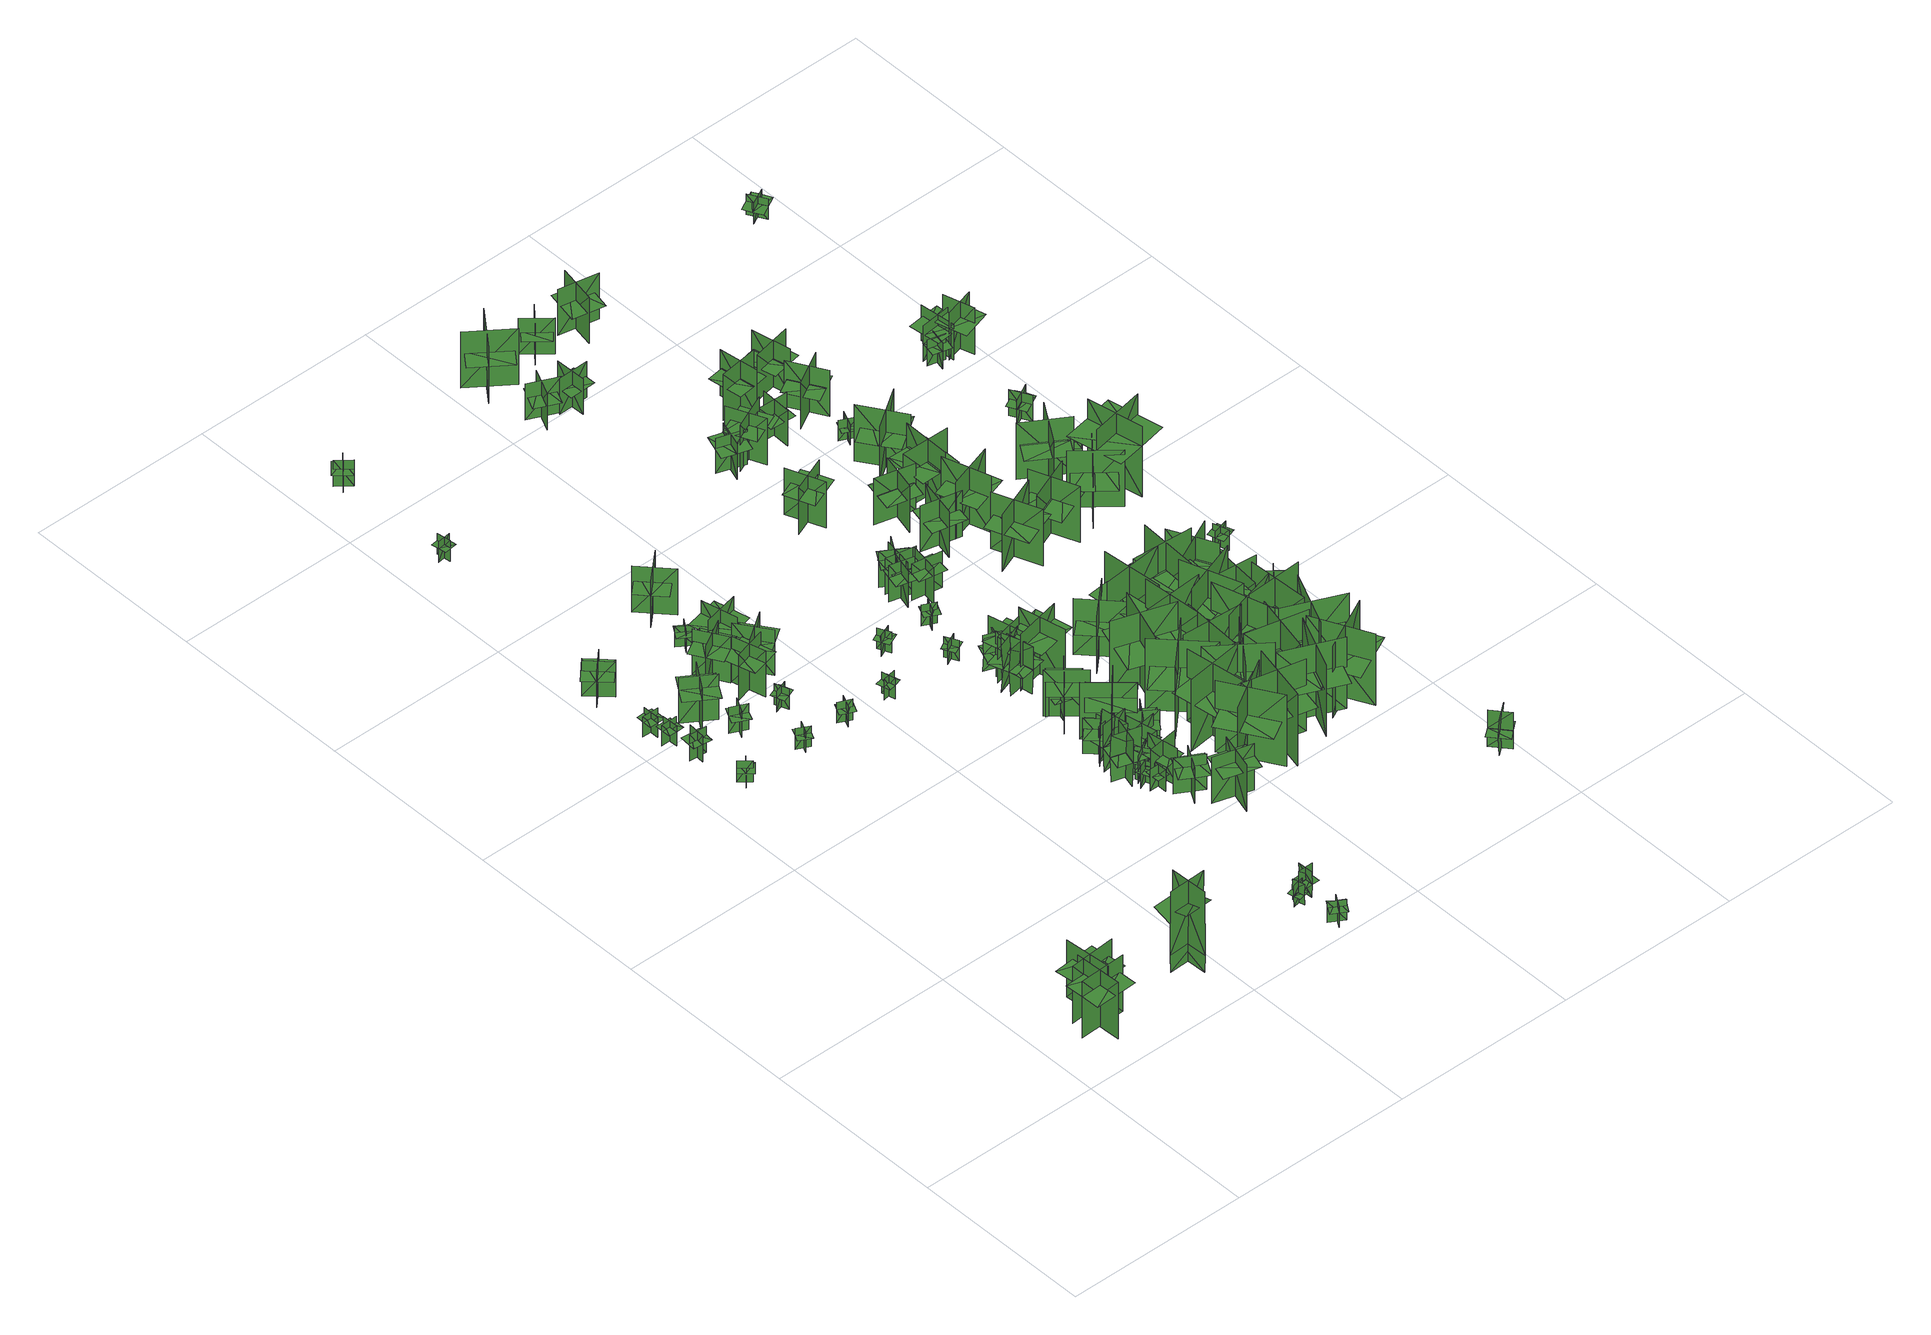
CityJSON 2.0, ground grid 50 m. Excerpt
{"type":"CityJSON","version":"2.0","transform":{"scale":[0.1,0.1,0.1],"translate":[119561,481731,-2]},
"CityObjects":{
"tree1":{"type":"SolitaryVegetationObject","geometry":[{"type":"MultiSurface","lod":"1","boundaries":[[[0,1,2]],[[0,2,3]],[[4,5,6]],[[4,6,7]],[[8,9,10]],[[8,10,11]],[[8,12,13]],[[8,13,9]]]}]},
"tree2":{"type":"SolitaryVegetationObject","geometry":[{"type":"MultiSurface","lod":"1","boundaries":[[[14,15,16]],[[14,16,17]],[[18,19,20]],[[18,20,21]],[[22,23,24]],[[22,24,25]],[[22,26,27]],[[22,27,23]]]}]},
"tree3":{"type":"SolitaryVegetationObject","geometry":[{"type":"MultiSurface","lod":"1","boundaries":[[[28,29,30]],[[28,30,31]],[[32,33,34]],[[32,34,35]],[[36,37,38]],[[36,38,39]],[[36,40,41]],[[36,41,37]]]}]},
"tree4":{"type":"SolitaryVegetationObject","geometry":[{"type":"MultiSurface","lod":"1","boundaries":[[[42,43,44]],[[42,44,45]],[[46,47,48]],[[46,48,49]],[[50,51,47]],[[50,47,46]],[[52,53,43]],[[52,43,42]],[[54,55,56]],[[54,56,57]],[[58,59,60]],[[58,60,61]]]}]},
"tree5":{"type":"SolitaryVegetationObject","geometry":[{"type":"MultiSurface","lod":"1","boundaries":[[[62,63,64]],[[62,64,65]],[[66,67,68]],[[66,68,69]],[[70,71,72]],[[70,72,73]],[[70,74,75]],[[70,75,71]]]}]},
"tree6":{"type":"SolitaryVegetationObject","geometry":[{"type":"MultiSurface","lod":"1","boundaries":[[[76,77,78]],[[76,78,79]],[[80,81,82]],[[80,82,83]],[[84,85,86]],[[84,86,87]],[[84,87,88]],[[84,88,89]]]}]},
"tree7":{"type":"SolitaryVegetationObject","geometry":[{"type":"MultiSurface","lod":"1","boundaries":[[[90,91,92]],[[90,92,93]],[[94,95,96]],[[94,96,97]],[[98,99,100]],[[98,100,101]],[[98,101,102]],[[98,102,103]]]}]},
"tree8":{"type":"SolitaryVegetationObject","geometry":[{"type":"MultiSurface","lod":"1","boundaries":[[[104,105,106]],[[104,106,107]],[[108,109,110]],[[108,110,111]],[[112,113,114]],[[112,114,115]],[[112,115,116]],[[112,116,117]]]}]},
"tree9":{"type":"SolitaryVegetationObject","geometry":[{"type":"MultiSurface","lod":"1","boundaries":[[[118,119,120]],[[118,120,121]],[[122,123,124]],[[122,124,125]],[[126,127,128]],[[126,128,129]],[[126,129,130]],[[126,130,131]]]}]},
"tree10":{"type":"SolitaryVegetationObject","geometry":[{"type":"MultiSurface","lod":"1","boundaries":[[[132,133,134]],[[132,134,135]],[[136,137,138]],[[136,138,139]],[[140,141,142]],[[140,142,143]],[[140,144,145]],[[140,145,141]]]}]},
"tree11":{"type":"SolitaryVegetationObject","geometry":[{"type":"MultiSurface","lod":"1","boundaries":[[[146,147,148]],[[146,148,149]],[[150,151,152]],[[150,152,153]],[[154,155,156]],[[154,156,157]],[[154,158,159]],[[154,159,155]]]}]},
"tree12":{"type":"SolitaryVegetationObject","geometry":[{"type":"MultiSurface","lod":"1","boundaries":[[[160,161,162]],[[160,162,163]],[[164,165,166]],[[164,166,167]],[[168,169,170]],[[168,170,171]],[[168,171,172]],[[168,172,173]]]}]},
"tree13":{"type":"SolitaryVegetationObject","geometry":[{"type":"MultiSurface","lod":"1","boundaries":[[[174,175,176]],[[174,176,177]],[[178,179,180]],[[178,180,181]],[[182,183,184]],[[182,184,185]],[[182,186,187]],[[182,187,183]]]}]},
"tree14":{"type":"SolitaryVegetationObject","geometry":[{"type":"MultiSurface","lod":"1","boundaries":[[[188,189,190]],[[188,190,191]],[[192,193,194]],[[192,194,195]],[[196,197,198]],[[196,198,199]],[[196,199,200]],[[196,200,201]]]}]},
"tree15":{"type":"SolitaryVegetationObject","geometry":[{"type":"MultiSurface","lod":"1","boundaries":[[[202,203,204]],[[202,204,205]],[[206,207,208]],[[206,208,209]],[[210,211,212]],[[210,212,213]],[[210,214,215]],[[210,215,211]]]}]},
"tree16":{"type":"SolitaryVegetationObject","geometry":[{"type":"MultiSurface","lod":"1","boundaries":[[[216,217,218]],[[216,218,219]],[[220,221,222]],[[220,222,223]],[[224,225,226]],[[224,226,227]],[[224,227,228]],[[224,228,229]]]}]},
"tree17":{"type":"SolitaryVegetationObject","geometry":[{"type":"MultiSurface","lod":"1","boundaries":[[[230,231,232]],[[230,232,233]],[[234,235,236]],[[234,236,237]],[[238,239,240]],[[238,240,241]],[[238,242,243]],[[238,243,239]]]}]},
"tree18":{"type":"SolitaryVegetationObject","geometry":[{"type":"MultiSurface","lod":"1","boundaries":[[[244,245,246]],[[244,246,247]],[[248,249,250]],[[248,250,251]],[[252,253,249]],[[252,249,248]],[[254,255,245]],[[254,245,244]],[[244,245,256]],[[244,256,257]],[[244,258,259]],[[244,259,245]]]}]},
"tree19":{"type":"SolitaryVegetationObject","geometry":[{"type":"MultiSurface","lod":"1","boundaries":[[[260,261,262]],[[260,262,263]],[[264,265,266]],[[264,266,267]],[[268,269,270]],[[268,270,271]],[[268,271,272]],[[268,272,273]]]}]},
"tree20":{"type":"SolitaryVegetationObject","geometry":[{"type":"MultiSurface","lod":"1","boundaries":[[[274,275,276]],[[274,276,277]],[[278,279,280]],[[278,280,281]],[[282,283,284]],[[282,284,285]],[[282,285,286]],[[282,286,287]]]}]},
"tree21":{"type":"SolitaryVegetationObject","geometry":[{"type":"MultiSurface","lod":"1","boundaries":[[[288,289,290]],[[288,290,291]],[[292,293,294]],[[292,294,295]],[[296,297,293]],[[296,293,292]],[[298,299,289]],[[298,289,288]],[[288,289,300]],[[288,300,301]],[[288,302,303]],[[288,303,289]]]}]},
"tree22":{"type":"SolitaryVegetationObject","geometry":[{"type":"MultiSurface","lod":"1","boundaries":[[[304,305,306]],[[304,306,307]],[[308,309,310]],[[308,310,311]],[[312,313,314]],[[312,314,315]],[[312,315,316]],[[312,316,317]]]}]},
"tree23":{"type":"SolitaryVegetationObject","geometry":[{"type":"MultiSurface","lod":"1","boundaries":[[[318,319,320]],[[318,320,321]],[[322,323,324]],[[322,324,325]],[[326,327,328]],[[326,328,329]],[[326,329,330]],[[326,330,331]]]}]},
"tree24":{"type":"SolitaryVegetationObject","geometry":[{"type":"MultiSurface","lod":"1","boundaries":[[[332,333,334]],[[332,334,335]],[[336,337,338]],[[336,338,339]],[[340,341,342]],[[340,342,343]],[[340,344,345]],[[340,345,341]]]}]},
"tree25":{"type":"SolitaryVegetationObject","geometry":[{"type":"MultiSurface","lod":"1","boundaries":[[[346,347,348]],[[346,348,349]],[[350,351,352]],[[350,352,353]],[[354,355,356]],[[354,356,357]],[[354,358,359]],[[354,359,355]]]}]},
"tree26":{"type":"SolitaryVegetationObject","geometry":[{"type":"MultiSurface","lod":"1","boundaries":[[[360,361,362]],[[360,362,363]],[[364,365,366]],[[364,366,367]],[[368,369,365]],[[368,365,364]],[[370,371,361]],[[370,361,360]],[[360,361,372]],[[360,372,373]],[[360,374,375]],[[360,375,361]]]}]},
"tree27":{"type":"SolitaryVegetationObject","geometry":[{"type":"MultiSurface","lod":"1","boundaries":[[[376,377,378]],[[376,378,379]],[[380,381,382]],[[380,382,383]],[[384,385,386]],[[384,386,387]],[[384,387,388]],[[384,388,389]]]}]},
"tree28":{"type":"SolitaryVegetationObject","geometry":[{"type":"MultiSurface","lod":"1","boundaries":[[[390,391,392]],[[390,392,393]],[[394,395,396]],[[394,396,397]],[[398,399,400]],[[398,400,401]],[[398,401,402]],[[398,402,403]]]}]},
"tree29":{"type":"SolitaryVegetationObject","geometry":[{"type":"MultiSurface","lod":"1","boundaries":[[[404,405,406]],[[404,406,407]],[[408,409,410]],[[408,410,411]],[[412,413,414]],[[412,414,415]],[[412,415,416]],[[412,416,417]]]}]},
"tree30":{"type":"SolitaryVegetationObject","geometry":[{"type":"MultiSurface","lod":"1","boundaries":[[[418,419,420]],[[418,420,421]],[[422,423,424]],[[422,424,425]],[[426,427,428]],[[426,428,429]],[[426,429,430]],[[426,430,431]]]}]},
"tree31":{"type":"SolitaryVegetationObject","geometry":[{"type":"MultiSurface","lod":"1","boundaries":[[[432,433,434]],[[432,434,435]],[[436,437,438]],[[436,438,439]],[[440,441,437]],[[440,437,436]],[[442,443,433]],[[442,433,432]],[[432,433,444]],[[432,444,445]],[[432,446,447]],[[432,447,433]]]}]},
"tree32":{"type":"SolitaryVegetationObject","geometry":[{"type":"MultiSurface","lod":"1","boundaries":[[[448,449,450]],[[448,450,451]],[[452,453,454]],[[452,454,455]],[[456,457,458]],[[456,458,459]],[[456,459,460]],[[456,460,461]]]}]},
"tree33":{"type":"SolitaryVegetationObject","geometry":[{"type":"MultiSurface","lod":"1","boundaries":[[[462,463,464]],[[462,464,465]],[[466,467,468]],[[466,468,469]],[[470,471,472]],[[470,472,473]],[[470,473,474]],[[470,474,475]]]}]},
"tree34":{"type":"SolitaryVegetationObject","geometry":[{"type":"MultiSurface","lod":"1","boundaries":[[[476,477,478]],[[476,478,479]],[[480,481,482]],[[480,482,483]],[[484,485,481]],[[484,481,480]],[[486,487,477]],[[486,477,476]],[[476,477,488]],[[476,488,489]],[[476,490,491]],[[476,491,477]]]}]},
"tree35":{"type":"SolitaryVegetationObject","geometry":[{"type":"MultiSurface","lod":"1","boundaries":[[[492,493,494]],[[492,494,495]],[[496,497,498]],[[496,498,499]],[[500,501,502]],[[500,502,503]],[[500,503,504]],[[500,504,505]]]}]},
"tree36":{"type":"SolitaryVegetationObject","geometry":[{"type":"MultiSurface","lod":"1","boundaries":[[[506,507,508]],[[506,508,509]],[[510,511,512]],[[510,512,513]],[[514,515,516]],[[514,516,517]],[[514,518,519]],[[514,519,515]]]}]},
"tree37":{"type":"SolitaryVegetationObject","geometry":[{"type":"MultiSurface","lod":"1","boundaries":[[[520,521,522]],[[520,522,523]],[[524,525,526]],[[524,526,527]],[[528,529,530]],[[528,530,531]],[[528,531,532]],[[528,532,533]]]}]},
"tree38":{"type":"SolitaryVegetationObject","geometry":[{"type":"MultiSurface","lod":"1","boundaries":[[[534,535,536]],[[534,536,537]],[[538,539,540]],[[538,540,541]],[[542,543,544]],[[542,544,545]],[[542,546,547]],[[542,547,543]]]}]},
"tree39":{"type":"SolitaryVegetationObject","geometry":[{"type":"MultiSurface","lod":"1","boundaries":[[[548,549,550]],[[548,550,551]],[[552,553,554]],[[552,554,555]],[[556,557,558]],[[556,558,559]],[[556,560,561]],[[556,561,557]]]}]},
"tree40":{"type":"SolitaryVegetationObject","geometry":[{"type":"MultiSurface","lod":"1","boundaries":[[[562,563,564]],[[562,564,565]],[[566,567,568]],[[566,568,569]],[[570,571,572]],[[570,572,573]],[[570,574,575]],[[570,575,571]]]}]},
"tree41":{"type":"SolitaryVegetationObject","geometry":[{"type":"MultiSurface","lod":"1","boundaries":[[[576,577,578]],[[576,578,579]],[[580,581,582]],[[580,582,583]],[[584,585,586]],[[584,586,587]],[[584,587,588]],[[584,588,589]]]}]},
"tree42":{"type":"SolitaryVegetationObject","geometry":[{"type":"MultiSurface","lod":"1","boundaries":[[[590,591,592]],[[590,592,593]],[[594,595,596]],[[594,596,597]],[[598,599,600]],[[598,600,601]],[[598,601,602]],[[598,602,603]]]}]},
"tree43":{"type":"SolitaryVegetationObject","geometry":[{"type":"MultiSurface","lod":"1","boundaries":[[[604,605,606]],[[604,606,607]],[[608,609,610]],[[608,610,611]],[[612,613,614]],[[612,614,615]],[[612,615,616]],[[612,616,617]]]}]},
"tree44":{"type":"SolitaryVegetationObject","geometry":[{"type":"MultiSurface","lod":"1","boundaries":[[[618,619,620]],[[618,620,621]],[[622,623,624]],[[622,624,625]],[[626,627,623]],[[626,623,622]],[[628,629,619]],[[628,619,618]],[[618,619,630]],[[618,630,631]],[[618,632,633]],[[618,633,619]]]}]},
"tree45":{"type":"SolitaryVegetationObject","geometry":[{"type":"MultiSurface","lod":"1","boundaries":[[[634,635,636]],[[634,636,637]],[[638,639,640]],[[638,640,641]],[[642,643,644]],[[642,644,645]],[[642,646,647]],[[642,647,643]]]}]},
"tree46":{"type":"SolitaryVegetationObject","geometry":[{"type":"MultiSurface","lod":"1","boundaries":[[[648,649,650]],[[648,650,651]],[[652,653,654]],[[652,654,655]],[[656,657,653]],[[656,653,652]],[[658,659,649]],[[658,649,648]],[[648,649,660]],[[648,660,661]],[[648,662,663]],[[648,663,649]]]}]},
"tree47":{"type":"SolitaryVegetationObject","geometry":[{"type":"MultiSurface","lod":"1","boundaries":[[[664,665,666]],[[664,666,667]],[[668,669,670]],[[668,670,671]],[[672,673,669]],[[672,669,668]],[[674,675,665]],[[674,665,664]],[[664,665,676]],[[664,676,677]],[[664,678,679]],[[664,679,665]]]}]},
"tree48":{"type":"SolitaryVegetationObject","geometry":[{"type":"MultiSurface","lod":"1","boundaries":[[[680,681,682]],[[680,682,683]],[[684,685,686]],[[684,686,687]],[[688,689,690]],[[688,690,691]],[[688,691,692]],[[688,692,693]]]}]},
"tree49":{"type":"SolitaryVegetationObject","geometry":[{"type":"MultiSurface","lod":"1","boundaries":[[[694,695,696]],[[694,696,697]],[[698,699,700]],[[698,700,701]],[[702,703,704]],[[702,704,705]],[[702,705,706]],[[702,706,707]]]}]},
"tree50":{"type":"SolitaryVegetationObject","geometry":[{"type":"MultiSurface","lod":"1","boundaries":[[[708,709,710]],[[708,710,711]],[[712,713,714]],[[712,714,715]],[[716,717,718]],[[716,718,719]],[[716,720,721]],[[716,721,717]]]}]},
"tree51":{"type":"SolitaryVegetationObject","geometry":[{"type":"MultiSurface","lod":"1","boundaries":[[[722,723,724]],[[722,724,725]],[[726,727,728]],[[726,728,729]],[[730,731,732]],[[730,732,733]],[[730,734,735]],[[730,735,731]]]}]},
"tree52":{"type":"SolitaryVegetationObject","geometry":[{"type":"MultiSurface","lod":"1","boundaries":[[[736,737,738]],[[736,738,739]],[[740,741,742]],[[740,742,743]],[[744,745,746]],[[744,746,747]],[[744,748,749]],[[744,749,745]]]}]},
"tree53":{"type":"SolitaryVegetationObject","geometry":[{"type":"MultiSurface","lod":"1","boundaries":[[[750,751,752]],[[750,752,753]],[[754,755,756]],[[754,756,757]],[[758,759,760]],[[758,760,761]],[[758,762,763]],[[758,763,759]]]}]},
"tree54":{"type":"SolitaryVegetationObject","geometry":[{"type":"MultiSurface","lod":"1","boundaries":[[[764,765,766]],[[764,766,767]],[[768,769,770]],[[768,770,771]],[[772,773,774]],[[772,774,775]],[[772,776,777]],[[772,777,773]]]}]},
"tree55":{"type":"SolitaryVegetationObject","geometry":[{"type":"MultiSurface","lod":"1","boundaries":[[[778,779,780]],[[778,780,781]],[[782,783,784]],[[782,784,785]],[[786,787,788]],[[786,788,789]],[[786,790,791]],[[786,791,787]]]}]},
"tree56":{"type":"SolitaryVegetationObject","geometry":[{"type":"MultiSurface","lod":"1","boundaries":[[[792,793,794]],[[792,794,795]],[[796,797,798]],[[796,798,799]],[[800,801,802]],[[800,802,803]],[[800,804,805]],[[800,805,801]]]}]},
"tree57":{"type":"SolitaryVegetationObject","geometry":[{"type":"MultiSurface","lod":"1","boundaries":[[[806,807,808]],[[806,808,809]],[[810,811,812]],[[810,812,813]],[[814,815,816]],[[814,816,817]],[[814,818,819]],[[814,819,815]]]}]},
"tree58":{"type":"SolitaryVegetationObject","geometry":[{"type":"MultiSurface","lod":"1","boundaries":[[[820,821,822]],[[820,822,823]],[[824,825,826]],[[824,826,827]],[[828,829,830]],[[828,830,831]],[[828,832,833]],[[828,833,829]]]}]},
"tree59":{"type":"SolitaryVegetationObject","geometry":[{"type":"MultiSurface","lod":"1","boundaries":[[[834,835,836]],[[834,836,837]],[[838,839,840]],[[838,840,841]],[[842,843,844]],[[842,844,845]],[[842,846,847]],[[842,847,843]]]}]},
"tree60":{"type":"SolitaryVegetationObject","geometry":[{"type":"MultiSurface","lod":"1","boundaries":[[[848,849,850]],[[848,850,851]],[[852,853,854]],[[852,854,855]],[[856,857,858]],[[856,858,859]],[[856,860,861]],[[856,861,857]]]}]},
"tree61":{"type":"SolitaryVegetationObject","geometry":[{"type":"MultiSurface","lod":"1","boundaries":[[[862,863,864]],[[862,864,865]],[[866,867,868]],[[866,868,869]],[[870,871,872]],[[870,872,873]],[[870,874,875]],[[870,875,871]]]}]},
"tree62":{"type":"SolitaryVegetationObject","geometry":[{"type":"MultiSurface","lod":"1","boundaries":[[[876,877,878]],[[876,878,879]],[[880,881,882]],[[880,882,883]],[[884,885,886]],[[884,886,887]],[[884,888,889]],[[884,889,885]]]}]},
"tree63":{"type":"SolitaryVegetationObject","geometry":[{"type":"MultiSurface","lod":"1","boundaries":[[[890,891,892]],[[890,892,893]],[[894,895,896]],[[894,896,897]],[[898,899,900]],[[898,900,901]],[[898,902,903]],[[898,903,899]]]}]},
"tree64":{"type":"SolitaryVegetationObject","geometry":[{"type":"MultiSurface","lod":"1","boundaries":[[[904,905,906]],[[904,906,907]],[[908,909,910]],[[908,910,911]],[[912,913,914]],[[912,914,915]],[[912,916,917]],[[912,917,913]]]}]},
"tree65":{"type":"SolitaryVegetationObject","geometry":[{"type":"MultiSurface","lod":"1","boundaries":[[[918,919,920]],[[918,920,921]],[[922,923,924]],[[922,924,925]],[[926,927,928]],[[926,928,929]],[[926,930,931]],[[926,931,927]]]}]},
"tree66":{"type":"SolitaryVegetationObject","geometry":[{"type":"MultiSurface","lod":"1","boundaries":[[[932,933,934]],[[932,934,935]],[[936,937,938]],[[936,938,939]],[[940,941,942]],[[940,942,943]],[[940,944,945]],[[940,945,941]]]}]},
"tree67":{"type":"SolitaryVegetationObject","geometry":[{"type":"MultiSurface","lod":"1","boundaries":[[[946,947,948]],[[946,948,949]],[[950,951,952]],[[950,952,953]],[[954,955,956]],[[954,956,957]],[[954,958,959]],[[954,959,955]]]}]},
"tree68":{"type":"SolitaryVegetationObject","geometry":[{"type":"MultiSurface","lod":"1","boundaries":[[[960,961,962]],[[960,962,963]],[[964,965,966]],[[964,966,967]],[[968,969,970]],[[968,970,971]],[[968,972,973]],[[968,973,969]]]}]},
"tree69":{"type":"SolitaryVegetationObject","geometry":[{"type":"MultiSurface","lod":"1","boundaries":[[[974,975,976]],[[974,976,977]],[[978,979,980]],[[978,980,981]],[[982,983,984]],[[982,984,985]],[[982,986,987]],[[982,987,983]]]}]},
"tree70":{"type":"SolitaryVegetationObject","geometry":[{"type":"MultiSurface","lod":"1","boundaries":[[[988,989,990]],[[988,990,991]],[[992,993,994]],[[992,994,995]],[[996,997,998]],[[996,998,999]],[[996,1000,1001]],[[996,1001,997]]]}]},
"tree71":{"type":"SolitaryVegetationObject","geometry":[{"type":"MultiSurface","lod":"1","boundaries":[[[1002,1003,1004]],[[1002,1004,1005]],[[1006,1007,1008]],[[1006,1008,1009]],[[1010,1011,1012]],[[1010,1012,1013]],[[1010,1014,1015]],[[1010,1015,1011]]]}]},
"tree72":{"type":"SolitaryVegetationObject","geometry":[{"type":"MultiSurface","lod":"1","boundaries":[[[1016,1017,1018]],[[1016,1018,1019]],[[1020,1021,1022]],[[1020,1022,1023]],[[1024,1025,1026]],[[1024,1026,1027]],[[1024,1027,1028]],[[1024,1028,1029]]]}]},
"tree73":{"type":"SolitaryVegetationObject","geometry":[{"type":"MultiSurface","lod":"1","boundaries":[[[1030,1031,1032]],[[1030,1032,1033]],[[1034,1035,1036]],[[1034,1036,1037]],[[1038,1039,1040]],[[1038,1040,1041]],[[1038,1042,1043]],[[1038,1043,1039]]]}]},
"tree74":{"type":"SolitaryVegetationObject","geometry":[{"type":"MultiSurface","lod":"1","boundaries":[[[1044,1045,1046]],[[1044,1046,1047]],[[1048,1049,1050]],[[1048,1050,1051]],[[1052,1053,1054]],[[1052,1054,1055]],[[1052,1056,1057]],[[1052,1057,1053]]]}]},
"tree75":{"type":"SolitaryVegetationObject","geometry":[{"type":"MultiSurface","lod":"1","boundaries":[[[1058,1059,1060]],[[1058,1060,1061]],[[1062,1063,1064]],[[1062,1064,1065]],[[1066,1067,1068]],[[1066,1068,1069]],[[1066,1070,1071]],[[1066,1071,1067]]]}]},
"tree76":{"type":"SolitaryVegetationObject","geometry":[{"type":"MultiSurface","lod":"1","boundaries":[[[1072,1073,1074]],[[1072,1074,1075]],[[1076,1077,1078]],[[1076,1078,1079]],[[1080,1081,1082]],[[1080,1082,1083]],[[1080,1084,1085]],[[1080,1085,1081]]]}]},
"tree77":{"type":"SolitaryVegetationObject","geometry":[{"type":"MultiSurface","lod":"1","boundaries":[[[1086,1087,1088]],[[1086,1088,1089]],[[1090,1091,1092]],[[1090,1092,1093]],[[1094,1095,1096]],[[1094,1096,1097]],[[1094,1098,1099]],[[1094,1099,1095]]]}]},
"tree78":{"type":"SolitaryVegetationObject","geometry":[{"type":"MultiSurface","lod":"1","boundaries":[[[1100,1101,1102]],[[1100,1102,1103]],[[1104,1105,1106]],[[1104,1106,1107]],[[1108,1109,1110]],[[1108,1110,1111]],[[1108,1112,1113]],[[1108,1113,1109]]]}]},
"tree79":{"type":"SolitaryVegetationObject","geometry":[{"type":"MultiSurface","lod":"1","boundaries":[[[1114,1115,1116]],[[1114,1116,1117]],[[1118,1119,1120]],[[1118,1120,1121]],[[1122,1123,1124]],[[1122,1124,1125]],[[1122,1126,1127]],[[1122,1127,1123]]]}]},
"tree80":{"type":"SolitaryVegetationObject","geometry":[{"type":"MultiSurface","lod":"1","boundaries":[[[1128,1129,1130]],[[1128,1130,1131]],[[1132,1133,1134]],[[1132,1134,1135]],[[1136,1137,1138]],[[1136,1138,1139]],[[1136,1140,1141]],[[1136,1141,1137]]]}]},
"tree81":{"type":"SolitaryVegetationObject","geometry":[{"type":"MultiSurface","lod":"1","boundaries":[[[1142,1143,1144]],[[1142,1144,1145]],[[1146,1147,1148]],[[1146,1148,1149]],[[1150,1151,1152]],[[1150,1152,1153]],[[1150,1154,1155]],[[1150,1155,1151]]]}]},
"tree82":{"type":"SolitaryVegetationObject","geometry":[{"type":"MultiSurface","lod":"1","boundaries":[[[1156,1157,1158]],[[1156,1158,1159]],[[1160,1161,1162]],[[1160,1162,1163]],[[1164,1165,1161]],[[1164,1161,1160]],[[1166,1167,1157]],[[1166,1157,1156]],[[1156,1157,1168]],[[1156,1168,1169]],[[1156,1170,1171]],[[1156,1171,1157]]]}]},
"tree83":{"type":"SolitaryVegetationObject","geometry":[{"type":"MultiSurface","lod":"1","boundaries":[[[1172,1173,1174]],[[1172,1174,1175]],[[1176,1177,1178]],[[1176,1178,1179]],[[1180,1181,1182]],[[1180,1182,1183]],[[1180,1184,1185]],[[1180,1185,1181]]]}]},
"tree84":{"type":"SolitaryVegetationObject","geometry":[{"type":"MultiSurface","lod":"1","boundaries":[[[1186,1187,1188]],[[1186,1188,1189]],[[1190,1191,1192]],[[1190,1192,1193]],[[1194,1195,1196]],[[1194,1196,1197]],[[1194,1198,1199]],[[1194,1199,1195]]]}]},
"tree85":{"type":"SolitaryVegetationObject","geometry":[{"type":"MultiSurface","lod":"1","boundaries":[[[1200,1201,1202]],[[1200,1202,1203]],[[1204,1205,1206]],[[1204,1206,1207]],[[1208,1209,1210]],[[1208,1210,1211]],[[1208,1212,1213]],[[1208,1213,1209]]]}]},
"tree86":{"type":"SolitaryVegetationObject","geometry":[{"type":"MultiSurface","lod":"1","boundaries":[[[1214,1215,1216]],[[1214,1216,1217]],[[1218,1219,1220]],[[1218,1220,1221]],[[1222,1223,1224]],[[1222,1224,1225]],[[1222,1226,1227]],[[1222,1227,1223]]]}]},
"tree87":{"type":"SolitaryVegetationObject","geometry":[{"type":"MultiSurface","lod":"1","boundaries":[[[1228,1229,1230]],[[1228,1230,1231]],[[1232,1233,1234]],[[1232,1234,1235]],[[1236,1237,1238]],[[1236,1238,1239]],[[1236,1240,1241]],[[1236,1241,1237]]]}]},
"tree88":{"type":"SolitaryVegetationObject","geometry":[{"type":"MultiSurface","lod":"1","boundaries":[[[1242,1243,1244]],[[1242,1244,1245]],[[1246,1247,1248]],[[1246,1248,1249]],[[1250,1251,1252]],[[1250,1252,1253]],[[1250,1254,1255]],[[1250,1255,1251]]]}]},
"tree89":{"type":"SolitaryVegetationObject","geometry":[{"type":"MultiSurface","lod":"1","boundaries":[[[1256,1257,1258]],[[1256,1258,1259]],[[1260,1261,1262]],[[1260,1262,1263]],[[1264,1265,1266]],[[1264,1266,1267]],[[1264,1268,1269]],[[1264,1269,1265]]]}]},
"tree90":{"type":"SolitaryVegetationObject","geometry":[{"type":"MultiSurface","lod":"1","boundaries":[[[1270,1271,1272]],[[1270,1272,1273]],[[1274,1275,1276]],[[1274,1276,1277]],[[1278,1279,1280]],[[1278,1280,1281]],[[1278,1282,1283]],[[1278,1283,1279]]]}]},
"tree91":{"type":"SolitaryVegetationObject","geometry":[{"type":"MultiSurface","lod":"1","boundaries":[[[1284,1285,1286]],[[1284,1286,1287]],[[1288,1289,1290]],[[1288,1290,1291]],[[1292,1293,1294]],[[1292,1294,1295]],[[1292,1296,1297]],[[1292,1297,1293]]]}]},
"tree92":{"type":"SolitaryVegetationObject","geometry":[{"type":"MultiSurface","lod":"1","boundaries":[[[1298,1299,1300]],[[1298,1300,1301]],[[1302,1303,1304]],[[1302,1304,1305]],[[1306,1307,1308]],[[1306,1308,1309]],[[1306,1310,1311]],[[1306,1311,1307]]]}]},
"tree93":{"type":"SolitaryVegetationObject","geometry":[{"type":"MultiSurface","lod":"1","boundaries":[[[1312,1313,1314]],[[1312,1314,1315]],[[1316,1317,1318]],[[1316,1318,1319]],[[1320,1321,1322]],[[1320,1322,1323]],[[1320,1324,1325]],[[1320,1325,1321]]]}]},
"tree94":{"type":"SolitaryVegetationObject","geometry":[{"type":"MultiSurface","lod":"1","boundaries":[[[1326,1327,1328]],[[1326,1328,1329]],[[1330,1331,1332]],[[1330,1332,1333]],[[1334,1335,1336]],[[1334,1336,1337]],[[1334,1338,1339]],[[1334,1339,1335]]]}]},
"tree95":{"type":"SolitaryVegetationObject","geometry":[{"type":"MultiSurface","lod":"1","boundaries":[[[1340,1341,1342]],[[1340,1342,1343]],[[1344,1345,1346]],[[1344,1346,1347]],[[1348,1349,1350]],[[1348,1350,1351]],[[1348,1352,1353]],[[1348,1353,1349]]]}]},
"tree96":{"type":"SolitaryVegetationObject","geometry":[{"type":"MultiSurface","lod":"1","boundaries":[[[1354,1355,1356]],[[1354,1356,1357]],[[1358,1359,1360]],[[1358,1360,1361]],[[1362,1363,1364]],[[1362,1364,1365]],[[1362,1366,1367]],[[1362,1367,1363]]]}]},
"tree97":{"type":"SolitaryVegetationObject","geometry":[{"type":"MultiSurface","lod":"1","boundaries":[[[1368,1369,1370]],[[1368,1370,1371]],[[1372,1373,1374]],[[1372,1374,1375]],[[1376,1377,1378]],[[1376,1378,1379]],[[1376,1379,1380]],[[1376,1380,1381]]]}]},
"tree98":{"type":"SolitaryVegetationObject","geometry":[{"type":"MultiSurface","lod":"1","boundaries":[[[1382,1383,1384]],[[1382,1384,1385]],[[1386,1387,1388]],[[1386,1388,1389]],[[1390,1391,1392]],[[1390,1392,1393]],[[1390,1394,1395]],[[1390,1395,1391]]]}]},
"tree99":{"type":"SolitaryVegetationObject","geometry":[{"type":"MultiSurface","lod":"1","boundaries":[[[1396,1397,1398]],[[1396,1398,1399]],[[1400,1401,1402]],[[1400,1402,1403]],[[1404,1405,1406]],[[1404,1406,1407]],[[1404,1408,1409]],[[1404,1409,1405]]]}]},
"tree100":{"type":"SolitaryVegetationObject","geometry":[{"type":"MultiSurface","lod":"1","boundaries":[[[1410,1411,1412]],[[1410,1412,1413]],[[1414,1415,1416]],[[1414,1416,1417]],[[1418,1419,1420]],[[1418,1420,1421]],[[1418,1421,1422]],[[1418,1422,1423]]]}]},
"tree101":{"type":"SolitaryVegetationObject","geometry":[{"type":"MultiSurface","lod":"1","boundaries":[[[1424,1425,1426]],[[1424,1426,1427]],[[1428,1429,1430]],[[1428,1430,1431]],[[1432,1433,1434]],[[1432,1434,1435]],[[1432,1436,1437]],[[1432,1437,1433]]]}]},
"tree102":{"type":"SolitaryVegetationObject","geometry":[{"type":"MultiSurface","lod":"1","boundaries":[[[1438,1439,1440]],[[1438,1440,1441]],[[1442,1443,1444]],[[1442,1444,1445]],[[1446,1447,1448]],[[1446,1448,1449]],[[1446,1449,1450]],[[1446,1450,1451]]]}]},
"tree103":{"type":"SolitaryVegetationObject","geometry":[{"type":"MultiSurface","lod":"1","boundaries":[[[1452,1453,1454]],[[1452,1454,1455]],[[1456,1457,1458]],[[1456,1458,1459]],[[1460,1461,1462]],[[1460,1462,1463]],[[1460,1461,1464]],[[1460,1464,1465]]]}]},
"tree104":{"type":"SolitaryVegetationObject","geometry":[{"type":"MultiSurface","lod":"1","boundaries":[[[1466,1467,1468]],[[1466,1468,1469]],[[1470,1471,1472]],[[1470,1472,1473]],[[1474,1475,1476]],[[1474,1476,1477]],[[1474,1475,1478]],[[1474,1478,1479]]]}]},
"tree105":{"type":"SolitaryVegetationObject","geometry":[{"type":"MultiSurface","lod":"1","boundaries":[[[1480,1481,1482]],[[1480,1482,1483]],[[1484,1485,1486]],[[1484,1486,1487]],[[1488,1489,1490]],[[1488,1490,1491]],[[1488,1492,1493]],[[1488,1493,1489]]]}]},
"tree106":{"type":"SolitaryVegetationObject","geometry":[{"type":"MultiSurface","lod":"1","boundaries":[[[1494,1495,1496]],[[1494,1496,1497]],[[1498,1499,1500]],[[1498,1500,1501]],[[1502,1503,1504]],[[1502,1504,1505]],[[1502,1505,1506]],[[1502,1506,1507]]]}]},
"tree107":{"type":"SolitaryVegetationObject","geometry":[{"type":"MultiSurface","lod":"1","boundaries":[[[1508,1509,1510]],[[1508,1510,1511]],[[1512,1513,1514]],[[1512,1514,1515]],[[1516,1517,1518]],[[1516,1518,1519]],[[1516,1520,1521]],[[1516,1521,1517]]]}]},
"tree108":{"type":"SolitaryVegetationObject","geometry":[{"type":"MultiSurface","lod":"1","boundaries":[[[1522,1523,1524]],[[1522,1524,1525]],[[1526,1527,1528]],[[1526,1528,1529]],[[1530,1531,1532]],[[1530,1532,1533]],[[1530,1533,1534]],[[1530,1534,1535]]]}]}
},
"vertices":[
[229,144,3],[100,139,3],[100,139,175],[229,144,175],[154,213,3],[159,83,3],[159,83,175],[154,213,175],[218,144,130],[100,139,130],[102,88,130],[220,92,130],[216,195,130],[98,190,130],
[248,203,1],[119,192,1],[119,192,174],[248,203,174],[169,268,1],[180,139,1],[180,139,174],[169,268,174],[237,202,129],[119,192,129],[123,140,129],[242,151,129],[232,253,129],[114,243,129],
[97,1301,13],[125,1276,13],[125,1276,76],[97,1301,76],[99,1272,13],[124,1300,13],[124,1300,76],[99,1272,76],[99,1272,56],[124,1300,56],[109,1314,56],[83,1286,56],[114,1258,56],[140,1286,56],
[396,168,58],[500,173,58],[500,171,252],[396,167,252],[454,115,58],[449,219,58],[449,219,252],[453,115,252],[453,115,6],[449,219,6],[396,167,6],[500,171,6],[396,167,153],[500,172,153],[498,225,171],[394,220,171],[486,171,183],[408,167,183],[410,128,194],[488,132,194],
[112,1421,14],[65,1425,14],[65,1425,93],[112,1421,93],[89,1449,14],[84,1402,14],[84,1402,93],[89,1449,93],[89,1449,67],[84,1402,67],[110,1399,67],[115,1447,67],[63,1451,67],[59,1404,67],
[94,1503,17],[50,1502,17],[50,1502,79],[94,1503,79],[73,1523,17],[74,1479,17],[74,1479,79],[73,1523,79],[73,1523,61],[51,1523,61],[52,1479,61],[74,1479,61],[96,1479,61],[95,1524,61],
[82,1551,19],[37,1552,19],[37,1552,80],[82,1551,80],[61,1573,19],[61,1528,19],[61,1528,80],[61,1573,80],[61,1573,63],[39,1573,63],[38,1528,63],[61,1528,63],[83,1528,63],[83,1572,63],
[30,1750,17],[84,1695,17],[84,1695,124],[30,1750,124],[29,1698,17],[84,1753,17],[84,1753,124],[29,1698,124],[29,1698,94],[57,1671,94],[111,1725,94],[84,1753,94],[57,1780,94],[2,1725,94],
[197,1549,14],[146,1472,14],[146,1472,153],[197,1549,153],[131,1535,14],[208,1484,14],[208,1484,153],[131,1535,153],[131,1535,117],[107,1498,117],[184,1447,117],[208,1484,117],[232,1521,117],[155,1572,117],
[228,1446,14],[206,1404,14],[206,1404,93],[228,1446,93],[193,1435,14],[236,1414,14],[236,1414,93],[193,1435,93],[193,1435,67],[236,1414,67],[247,1437,67],[205,1458,67],[182,1412,67],[224,1390,67],
[296,1303,13],[279,1270,13],[279,1270,76],[296,1303,76],[269,1294,13],[302,1277,13],[302,1277,76],[269,1294,76],[269,1294,56],[302,1277,56],[312,1295,56],[278,1313,56],[259,1276,56],[293,1258,56],
[266,1638,14],[312,1558,14],[312,1558,153],[266,1638,153],[249,1573,14],[329,1619,14],[329,1619,153],[249,1573,153],[249,1573,117],[271,1535,117],[351,1581,117],[329,1619,117],[307,1658,117],[227,1612,117],
[322,1415,14],[358,1427,14],[358,1427,77],[322,1415,77],[349,1402,14],[336,1438,14],[336,1438,77],[349,1402,77],[349,1402,57],[336,1438,57],[317,1431,57],[329,1395,57],[368,1409,57],[356,1445,57],
[374,1526,14],[285,1502,14],[285,1502,153],[374,1526,153],[315,1559,14],[339,1470,14],[339,1470,153],[315,1559,153],[315,1559,117],[273,1548,117],[297,1459,117],[339,1470,117],[382,1482,117],[358,1571,117],
[397,1295,15],[431,1279,15],[431,1279,78],[397,1295,78],[407,1268,15],[424,1302,15],[424,1302,78],[407,1268,78],[407,1268,57],[424,1302,57],[405,1311,57],[388,1277,57],[426,1259,57],[442,1293,57],
[809,29,9],[771,53,9],[771,53,71],[809,29,71],[802,58,9],[779,21,9],[779,21,71],[802,58,71],[802,58,54],[784,70,54],[760,32,54],[779,21,54],[798,9,54],[821,46,54],
[111,2327,16],[116,2289,16],[116,2289,79],[111,2327,79],[94,2304,16],[131,2309,16],[131,2309,79],[94,2304,79],[94,2304,58],[131,2309,58],[129,2329,58],[91,2324,58],[97,2283,58],[134,2288,58],
[747,139,45],[780,146,45],[777,163,45],[744,156,45],[760,159,45],[767,126,45],[769,126,76],[762,159,76],[762,159,14],[769,126,14],[747,138,14],[781,144,14],[780,146,76],[747,139,76],[751,122,45],[784,129,45],
[306,1702,15],[331,1739,15],[331,1739,77],[306,1702,77],[335,1708,15],[298,1733,15],[298,1733,77],[335,1708,77],[335,1708,60],[348,1726,60],[311,1751,60],[298,1733,60],[286,1714,60],[323,1690,60],
[337,1523,14],[419,1579,14],[419,1579,152],[337,1523,152],[402,1510,14],[346,1593,14],[346,1593,152],[402,1510,152],[402,1510,113],[443,1538,113],[387,1621,113],[346,1593,113],[305,1565,113],[361,1482,113],
[821,158,51],[779,157,51],[779,135,51],[822,136,51],[801,136,51],[800,178,51],[798,178,90],[799,136,90],[799,136,12],[798,178,12],[821,159,12],[779,158,12],[779,157,90],[821,158,90],[821,179,51],[778,178,51],
[313,1636,13],[410,1657,13],[410,1657,152],[313,1636,152],[368,1599,13],[347,1697,13],[347,1697,152],[368,1599,152],[368,1599,113],[417,1610,113],[396,1707,113],[347,1697,113],[299,1686,113],[320,1589,113],
[305,1885,16],[376,1808,16],[376,1808,156],[305,1885,156],[302,1818,16],[302,1818,156],[380,1888,156],[380,1888,16],[302,1818,112],[332,1786,112],[394,1842,112],[364,1874,112],[335,1907,112],[273,1850,112],
[126,2624,17],[90,2655,17],[90,2655,96],[126,2624,96],[123,2660,17],[92,2624,17],[92,2624,96],[123,2660,96],[123,2660,70],[92,2624,70],[111,2607,70],[143,2643,70],[104,2677,70],[72,2642,70],
[568,1290,13],[531,1282,13],[531,1282,76],[568,1290,76],[543,1305,13],[552,1268,13],[552,1268,76],[543,1305,76],[543,1305,55],[552,1268,55],[572,1273,55],[563,1310,55],[523,1301,55],[532,1264,55],
[774,760,83],[753,687,83],[791,676,83],[812,749,83],[801,714,83],[727,736,83],[726,731,153],[799,710,153],[799,710,13],[726,731,13],[771,761,13],[750,688,13],[753,687,153],[774,760,153],[737,771,83],[716,698,83],
[760,670,13],[805,689,13],[805,689,79],[760,670,79],[792,657,13],[772,702,13],[772,702,79],[792,657,79],[790,662,54],[809,670,54],[795,702,54],[776,694,54],[757,686,54],[771,654,54],
[793,671,16],[793,622,16],[793,622,81],[793,671,81],[768,647,16],[817,646,16],[817,646,81],[768,647,81],[774,646,56],[774,626,56],[808,626,56],[809,646,56],[809,666,56],[774,667,56],
[767,685,14],[819,718,14],[819,718,96],[767,685,96],[810,676,14],[777,728,14],[777,728,96],[810,676,96],[806,682,65],[828,695,65],[804,732,65],[783,718,65],[761,705,65],[784,668,65],
[864,562,19],[797,601,19],[797,601,127],[864,562,127],[851,612,19],[812,545,19],[812,545,127],[851,612,127],[851,612,97],[818,631,97],[779,564,97],[812,545,97],[846,525,97],[885,592,97],
[736,770,83],[811,780,83],[806,819,84],[731,809,84],[767,812,83],[777,737,83],[782,737,153],[772,813,153],[772,813,13],[782,737,13],[736,767,13],[812,777,13],[811,780,153],[736,770,153],[741,731,84],[817,741,84],
[795,789,14],[741,845,14],[741,845,122],[795,789,122],[796,841,14],[741,787,14],[741,787,122],[796,841,122],[796,841,91],[769,869,91],[714,815,91],[741,787,91],[767,759,91],[823,813,91],
[815,739,14],[763,772,14],[763,772,96],[815,739,96],[805,781,14],[772,729,14],[772,729,96],[805,781,96],[801,775,65],[780,789,65],[756,752,65],[778,739,65],[799,725,65],[823,762,65],
[747,797,69],[805,809,69],[799,839,69],[741,828,69],[769,832,69],[780,774,69],[784,774,124],[772,833,124],[772,833,15],[784,774,15],[747,795,15],[805,806,15],[805,809,124],[747,797,124],[752,768,69],[811,779,69],
[827,620,13],[814,705,13],[814,705,128],[827,620,128],[863,669,13],[778,656,13],[778,656,128],[863,669,128],[853,668,84],[848,703,84],[788,693,84],[793,658,84],[799,623,84],[859,633,84],
[839,518,20],[942,488,20],[942,488,161],[839,518,161],[880,445,20],[910,547,20],[910,547,161],[880,445,161],[848,516,124],[942,488,124],[953,529,124],[860,556,124],[836,475,124],[930,448,124],
[816,780,13],[832,695,13],[832,695,128],[816,780,128],[782,730,13],[866,745,13],[866,745,128],[782,730,128],[791,731,85],[798,696,85],[858,707,85],[851,742,85],[845,777,85],[785,766,85],
[634,1422,15],[650,1388,15],[650,1388,78],[634,1422,78],[624,1395,15],[659,1411,15],[659,1411,78],[624,1395,78],[624,1395,57],[659,1411,57],[650,1430,57],[616,1414,57],[633,1376,57],[668,1392,57],
[772,888,12],[867,799,12],[867,799,184],[772,888,184],[776,785,12],[865,880,12],[865,880,184],[776,785,184],[780,880,139],[867,799,139],[902,836,139],[815,918,139],[745,842,139],[832,761,139],
[756,924,13],[827,1003,13],[827,1003,154],[756,924,154],[840,928,13],[761,1000,13],[761,1000,154],[840,928,154],[762,931,117],[827,1003,117],[796,1031,117],[731,959,117],[793,902,117],[858,974,117],
[784,956,15],[800,1015,15],[800,1015,97],[784,956,97],[822,978,15],[762,993,15],[762,993,97],[822,978,97],[815,979,66],[822,1004,66],[780,1015,66],[773,990,66],[767,966,66],[808,955,66],
[828,795,14],[890,749,14],[890,749,122],[828,795,122],[836,744,14],[881,807,14],[881,807,122],[836,744,122],[836,744,92],[867,721,92],[913,784,92],[881,807,92],[850,829,92],[804,767,92],
[781,982,15],[824,1006,15],[824,1006,81],[781,982,81],[815,973,15],[791,1016,15],[791,1016,81],[815,973,81],[812,978,56],[830,988,56],[813,1018,56],[795,1008,56],[777,998,56],[794,968,56],
[794,1096,84],[769,1169,84],[732,1156,85],[756,1084,85],[746,1119,84],[818,1143,84],[817,1148,155],[744,1123,155],[744,1123,14],[817,1148,14],[797,1097,14],[772,1170,14],[769,1169,155],[794,1096,155],[831,1109,85],[806,1181,85],
[718,1275,13],[752,1292,13],[752,1292,76],[718,1275,76],[746,1266,13],[729,1300,13],[729,1300,76],[746,1266,76],[746,1266,55],[729,1300,55],[710,1290,55],[727,1257,55],[764,1275,55],[747,1309,55],
[783,1147,84],[796,1072,84],[835,1079,85],[822,1154,85],[827,1118,84],[752,1104,84],[752,1100,154],[828,1113,154],[828,1113,14],[752,1100,14],[780,1147,14],[793,1072,14],[796,1072,154],[783,1147,154],[745,1140,85],[758,1065,85],
[775,1161,70],[797,1216,70],[768,1227,71],[747,1172,71],[758,1198,70],[813,1177,70],[815,1180,125],[759,1202,125],[759,1202,16],[815,1180,16],[778,1160,16],[799,1216,16],[797,1216,125],[775,1161,125],[804,1150,71],[825,1206,71],
[797,1174,14],[827,1120,14],[827,1120,96],[797,1174,96],[785,1132,14],[839,1162,14],[839,1162,96],[785,1132,96],[791,1135,65],[804,1113,65],[842,1134,65],[829,1156,65],[817,1179,65],[779,1157,65],
[800,1110,15],[829,1150,15],[829,1150,80],[800,1110,80],[834,1115,15],[794,1144,15],[794,1144,80],[834,1115,80],[830,1119,55],[842,1135,55],[813,1156,55],[801,1139,55],[789,1123,55],[818,1102,55],
[864,1177,12],[761,1153,12],[761,1153,153],[864,1177,153],[793,1221,12],[817,1117,12],[817,1117,153],[793,1221,153],[856,1175,117],[761,1153,117],[770,1112,117],[865,1134,117],[846,1216,117],[751,1194,117],
[782,1099,11],[909,1126,11],[909,1126,183],[782,1099,183],[868,1044,11],[841,1171,11],[841,1171,183],[868,1044,183],[792,1101,138],[909,1126,138],[898,1176,138],[782,1151,138],[803,1051,138],[919,1076,138],
[967,646,15],[1053,501,15],[1053,501,233],[967,646,233],[942,543,15],[942,543,233],[1087,630,233],[1087,630,15],[978,640,149],[1054,514,149],[1112,549,149],[1037,675,149],[917,604,149],[993,478,149],
[761,1412,14],[795,1395,14],[795,1395,77],[761,1412,77],[770,1384,14],[787,1418,14],[787,1418,77],[770,1384,77],[770,1384,57],[787,1418,57],[769,1428,57],[752,1393,57],[789,1375,57],[806,1409,57],
[992,768,15],[1013,601,15],[1013,601,233],[992,768,233],[928,684,15],[928,684,233],[1095,705,233],[1095,705,15],[1000,758,149],[1018,613,149],[1086,621,149],[1068,767,149],[929,750,149],[948,604,149],
[1053,858,13],[931,742,13],[931,742,231],[1053,858,231],[947,860,13],[947,860,231],[1064,738,231],[1064,738,13],[1050,846,148],[943,745,148],[991,695,148],[1097,797,148],[1001,897,148],[894,796,148],
[778,1474,19],[795,1538,19],[795,1538,130],[778,1474,130],[822,1500,19],[758,1517,19],[758,1517,130],[822,1500,130],[822,1500,94],[758,1517,94],[748,1481,94],[813,1465,94],[831,1535,94],[767,1552,94],
[1170,564,12],[1006,602,12],[1006,602,230],[1170,564,230],[1113,653,12],[1113,653,230],[1076,489,230],[1076,489,12],[1158,560,146],[1015,593,146],[1000,526,146],[1143,493,146],[1174,629,146],[1031,662,146],
[850,1526,19],[769,1541,19],[769,1541,128],[850,1526,128],[812,1579,19],[798,1498,19],[798,1498,128],[812,1579,128],[843,1527,100],[769,1541,100],[763,1508,100],[837,1495,100],[849,1559,100],[774,1573,100],
[844,1525,19],[774,1569,19],[774,1569,128],[844,1525,128],[829,1589,19],[785,1519,19],[785,1519,128],[829,1589,128],[838,1529,100],[774,1569,100],[756,1541,100],[821,1501,100],[855,1557,100],[791,1597,100],
[1021,1005,12],[966,846,12],[966,846,230],[1021,1005,230],[926,958,12],[926,958,230],[1086,904,230],[1086,904,12],[1023,993,146],[976,854,146],[1041,832,146],[1088,971,146],[956,1016,146],[909,877,146],
[883,1475,16],[802,1489,16],[802,1489,126],[883,1475,126],[845,1528,16],[831,1446,16],[831,1446,126],[845,1528,126],[876,1476,97],[802,1489,97],[796,1457,97],[871,1444,97],[882,1508,97],[807,1521,97],
[1051,636,14],[1152,770,14],[1152,770,232],[1051,636,232],[1155,651,14],[1155,651,232],[1021,753,232],[1021,753,14],[1052,648,149],[1141,766,149],[1086,807,149],[997,690,149],[1109,606,149],[1197,723,149],
[953,1111,11],[1043,1014,11],[1043,1014,182],[953,1111,182],[950,1028,11],[950,1028,182],[1047,1118,182],[1047,1118,11],[962,1109,116],[1041,1024,116],[1080,1061,116],[1001,1145,116],[921,1071,116],[1000,986,116],
[1097,882,13],[1086,713,13],[1086,713,231],[1097,882,231],[1018,811,13],[1018,811,231],[1186,801,231],[1186,801,13],[1102,870,147],[1093,724,147],[1162,719,147],[1171,866,147],[1032,875,147],[1023,728,147],
[617,2551,13],[581,2475,13],[581,2475,122],[617,2551,122],[567,2533,13],[567,2533,122],[644,2497,122],[644,2497,13],[618,2545,80],[586,2479,80],[617,2464,80],[649,2531,80],[586,2560,80],[554,2494,80],
[863,1869,13],[765,1829,13],[765,1829,154],[863,1869,154],[786,1901,13],[825,1803,13],[825,1803,154],[786,1901,154],[855,1865,117],[765,1829,117],[780,1790,117],[870,1826,117],[839,1904,117],[749,1868,117],
[1083,1009,12],[1095,841,12],[1095,841,230],[1083,1009,230],[1015,929,12],[1015,929,230],[1183,941,230],[1183,941,12],[1091,999,146],[1101,853,146],[1170,858,146],[1159,1004,146],[1020,994,146],[1031,848,146],
[530,2711,14],[635,2631,14],[635,2631,185],[530,2711,185],[542,2629,14],[542,2629,185],[622,2735,185],[622,2735,14],[540,2710,119],[632,2640,119],[664,2683,119],[572,2753,119],[506,2666,119],[598,2596,119],
[1186,514,18],[1254,668,18],[1254,668,236],[1186,514,236],[1284,553,18],[1284,553,236],[1130,621,236],[1130,621,18],[1185,526,152],[1244,661,152],[1181,688,152],[1122,554,152],[1249,498,152],[1308,633,152],
[1286,682,15],[1121,720,15],[1121,720,233],[1286,682,233],[1229,771,15],[1229,771,233],[1191,607,233],[1191,607,15],[1274,678,149],[1130,711,149],[1115,645,149],[1258,611,149],[1290,747,149],[1146,780,149],
[1079,1143,10],[1094,975,10],[1094,975,228],[1079,1143,228],[1012,1061,10],[1012,1061,228],[1180,1076,228],[1180,1076,10],[1086,1133,145],[1100,986,145],[1168,993,145],[1155,1139,145],[1016,1126,145],[1029,980,145],
[760,2104,18],[834,2079,18],[834,2079,126],[760,2104,126],[783,2057,18],[808,2131,18],[808,2131,126],[783,2057,126],[783,2057,96],[820,2045,96],[844,2118,96],[808,2131,96],[771,2143,96],[746,2070,96],
[638,2495,12],[722,2497,12],[722,2497,121],[638,2495,121],[677,2459,12],[677,2459,121],[675,2543,121],[675,2543,12],[644,2499,80],[717,2500,80],[716,2534,80],[643,2533,80],[644,2463,80],[718,2465,80],
[930,1601,11],[1036,1577,11],[1036,1577,151],[930,1601,151],[967,1544,11],[967,1544,151],[991,1650,151],[991,1650,11],[938,1603,97],[1030,1583,97],[1040,1626,97],[948,1646,97],[928,1559,97],[1021,1539,97],
[1139,789,14],[1301,834,14],[1301,834,232],[1139,789,232],[1231,738,14],[1231,738,232],[1185,900,232],[1185,900,14],[1147,798,148],[1289,838,148],[1270,904,148],[1129,864,148],[1167,730,148],[1308,770,148],
[906,2118,14],[809,2075,14],[809,2075,155],[906,2118,155],[827,2148,14],[870,2051,14],[870,2051,155],[827,2148,155],[897,2115,119],[809,2075,119],[826,2037,119],[914,2076,119],[880,2153,119],[791,2114,119],
[1019,1714,11],[914,1740,11],[914,1740,152],[1019,1714,152],[984,1772,11],[984,1772,152],[958,1667,152],[958,1667,11],[1012,1712,98],[920,1734,98],[910,1691,98],[1001,1669,98],[1023,1756,98],[931,1778,98],
[1183,1008,13],[1237,849,13],[1237,849,231],[1183,1008,231],[1137,913,13],[1137,913,231],[1296,968,231],[1296,968,13],[1192,1000,148],[1240,861,148],[1305,883,148],[1257,1022,148],[1125,977,148],[1173,838,148],
[1244,556,11],[1395,631,11],[1395,631,229],[1244,556,229],[1345,523,11],[1345,523,229],[1270,674,229],[1270,674,11],[1251,567,146],[1383,632,146],[1352,693,146],[1221,628,146],[1282,503,146],[1414,568,146],
[1278,1070,10],[1110,1081,10],[1110,1081,228],[1278,1070,228],[1207,1149,10],[1207,1149,228],[1197,981,228],[1197,981,10],[1267,1064,144],[1120,1074,144],[1116,1005,144],[1262,996,144],[1271,1135,144],[1124,1144,144],
[1057,1504,11],[1105,1380,11],[1105,1380,183],[1057,1504,183],[1024,1428,11],[1024,1428,183],[1148,1475,183],[1148,1475,11],[1065,1498,117],[1106,1390,117],[1157,1409,117],[1115,1517,117],[1013,1478,117],[1054,1370,117],
[1437,246,71],[1474,200,71],[1498,220,71],[1461,266,71],[1478,243,71],[1432,205,71],[1434,203,126],[1480,240,126],[1480,240,17],[1434,203,17],[1435,245,17],[1473,199,17],[1474,200,126],[1437,246,126],[1413,227,71],[1451,181,71],
[1238,732,14],[1392,663,14],[1392,663,232],[1238,732,232],[1277,633,14],[1277,633,232],[1346,787,232],[1346,787,14],[1251,733,148],[1385,673,148],[1413,735,148],[1279,796,148],[1222,669,148],[1356,608,148],
[1377,819,14],[1209,810,14],[1209,810,232],[1377,819,232],[1298,889,14],[1298,889,232],[1306,721,232],[1306,721,14],[1366,812,148],[1220,804,148],[1223,736,148],[1370,743,148],[1363,882,148],[1216,875,148],
[702,2706,16],[765,2651,16],[765,2651,125],[702,2706,125],[706,2653,16],[706,2653,125],[761,2717,125],[761,2717,16],[708,2705,83],[764,2657,83],[786,2683,83],[730,2731,83],[685,2678,83],[740,2630,83],
[1020,1580,11],[1146,1620,11],[1146,1620,183],[1020,1580,183],[1094,1542,11],[1094,1542,183],[1054,1668,183],[1054,1668,11],[1026,1587,117],[1136,1622,117],[1120,1674,117],[1010,1639,117],[1043,1534,117],[1153,1569,117],
[1358,939,13],[1227,951,13],[1227,951,185],[1358,939,185],[1305,1002,13],[1305,1002,185],[1292,870,185],[1292,870,13],[1349,934,119],[1234,945,119],[1229,892,119],[1344,881,119],[1355,990,119],[1240,1001,119],
[988,2115,12],[904,2118,12],[904,2118,121],[988,2115,121],[952,2153,12],[952,2153,121],[948,2069,121],[948,2069,12],[982,2112,79],[909,2114,79],[908,2080,79],[981,2077,79],[984,2147,79],[910,2150,79],
[1071,1673,10],[1074,1805,10],[1074,1805,182],[1071,1673,182],[1130,1731,10],[1130,1731,182],[998,1733,182],[998,1733,10],[1066,1682,116],[1068,1797,116],[1014,1798,116],[1012,1682,116],[1122,1681,116],[1124,1796,116],
[1323,1025,12],[1265,1144,12],[1265,1144,184],[1323,1025,184],[1349,1104,12],[1349,1104,184],[1230,1046,184],[1230,1046,12],[1314,1030,118],[1264,1135,118],[1216,1111,118],[1266,1007,118],[1364,1055,118],[1314,1159,118],
[1248,1473,11],[1125,1424,11],[1125,1424,182],[1248,1473,182],[1172,1505,11],[1172,1505,182],[1221,1382,182],[1221,1382,11],[1242,1465,116],[1135,1422,116],[1155,1372,116],[1262,1415,116],[1222,1516,116],[1114,1474,116],
[966,2192,12],[951,2299,12],[951,2299,152],[966,2192,152],[1006,2247,12],[1006,2247,152],[899,2232,152],[899,2232,12],[961,2198,98],[948,2292,98],[904,2286,98],[917,2192,98],[1006,2205,98],[993,2298,98],
[1020,1838,10],[1130,1911,10],[1130,1911,181],[1020,1838,181],[1101,1822,10],[1101,1822,181],[1028,1932,181],[1028,1932,10],[1024,1847,115],[1120,1911,115],[1090,1956,115],[994,1891,115],[1055,1801,115],[1151,1865,115],
[1043,2003,14],[1087,1982,14],[1087,1982,76],[1043,2003,76],[1054,1975,14],[1054,1975,76],[1074,2018,76],[1074,2018,14],[1047,2003,52],[1085,1985,52],[1093,2003,52],[1055,2021,52],[1038,1985,52],[1076,1967,52],
[868,2732,15],[847,2626,15],[847,2626,155],[868,2732,155],[812,2694,15],[812,2694,155],[919,2673,155],[919,2673,15],[871,2724,102],[853,2632,102],[896,2623,102],[915,2716,102],[827,2733,102],[808,2641,102],
[1086,2079,13],[1032,2173,13],[1032,2173,153],[1086,2079,153],[1103,2145,13],[1103,2145,153],[1009,2091,153],[1009,2091,13],[1079,2083,99],[1032,2165,99],[993,2143,99],[1040,2061,99],[1118,2106,99],[1071,2188,99],
[1437,931,18],[1395,967,18],[1395,967,95],[1437,931,95],[1434,967,18],[1398,925,18],[1398,925,95],[1434,967,95],[1434,967,73],[1413,985,73],[1377,943,73],[1398,925,73],[1419,907,73],[1455,949,73],
[1069,2193,12],[1047,2299,12],[1047,2299,153],[1069,2193,153],[1106,2250,12],[1106,2250,153],[1000,2228,153],[1000,2228,12],[1064,2199,99],[1044,2292,99],[1001,2283,99],[1021,2190,99],[1108,2208,99],[1089,2301,99],
[1361,1499,10],[1275,1398,10],[1275,1398,181],[1361,1499,181],[1279,1492,10],[1279,1492,181],[1379,1406,181],[1379,1406,10],[1360,1489,115],[1285,1401,115],[1326,1366,115],[1401,1454,115],[1318,1525,115],[1243,1438,115],
[1435,1172,17],[1448,1130,17],[1448,1130,79],[1435,1172,79],[1421,1147,17],[1463,1159,17],[1463,1159,79],[1421,1147,79],[1421,1147,61],[1427,1125,61],[1470,1138,61],[1463,1159,61],[1457,1180,61],[1415,1168,61],
[1369,1568,10],[1258,1639,10],[1258,1639,181],[1369,1568,181],[1351,1649,10],[1351,1649,181],[1280,1537,181],[1280,1537,10],[1359,1568,115],[1262,1630,115],[1233,1585,115],[1330,1523,115],[1389,1615,115],[1292,1677,115],
[1342,1460,13],[1494,1489,13],[1494,1489,228],[1342,1460,228],[1427,1401,13],[1398,1553,13],[1398,1553,228],[1427,1401,228],[1427,1401,168],[1503,1416,168],[1474,1568,168],[1398,1553,168],[1322,1539,168],[1351,1387,168],
[1413,1626,18],[1384,1589,18],[1384,1589,81],[1413,1626,81],[1381,1622,18],[1418,1593,18],[1418,1593,81],[1381,1622,81],[1412,1627,60],[1383,1590,60],[1401,1576,60],[1430,1613,60],[1368,1602,60],[1397,1639,60],
[1373,1765,18],[1426,1792,18],[1426,1792,96],[1373,1765,96],[1412,1753,18],[1385,1805,18],[1385,1805,96],[1412,1753,96],[1374,1763,70],[1427,1790,70],[1413,1816,70],[1361,1789,70],[1437,1769,70],[1385,1742,70],
[1363,2055,15],[1409,2044,15],[1409,2044,94],[1363,2055,94],[1382,2024,15],[1393,2070,15],[1393,2070,94],[1382,2024,94],[1382,2024,68],[1393,2070,68],[1368,2077,68],[1357,2031,68],[1407,2018,68],[1419,2064,68],
[1411,2129,15],[1421,2030,15],[1421,2030,123],[1411,2129,123],[1366,2073,15],[1466,2084,15],[1466,2084,123],[1366,2073,123],[1370,2074,93],[1375,2030,93],[1466,2040,93],[1462,2083,93],[1457,2127,93],[1366,2117,93],
[1446,2095,14],[1470,2013,14],[1470,2013,156],[1446,2095,156],[1415,2038,14],[1497,2061,14],[1497,2061,156],[1415,2038,156],[1415,2038,110],[1497,2061,110],[1484,2106,110],[1402,2083,110],[1427,1993,110],[1509,2017,110],
[1428,2663,18],[1428,2663,80],[1402,2710,80],[1402,2710,18],[1393,2674,18],[1393,2674,80],[1439,2698,80],[1439,2698,18],[1386,2670,60],[1399,2647,60],[1455,2677,60],[1443,2701,60],[1430,2724,60],[1374,2694,60]
]}
